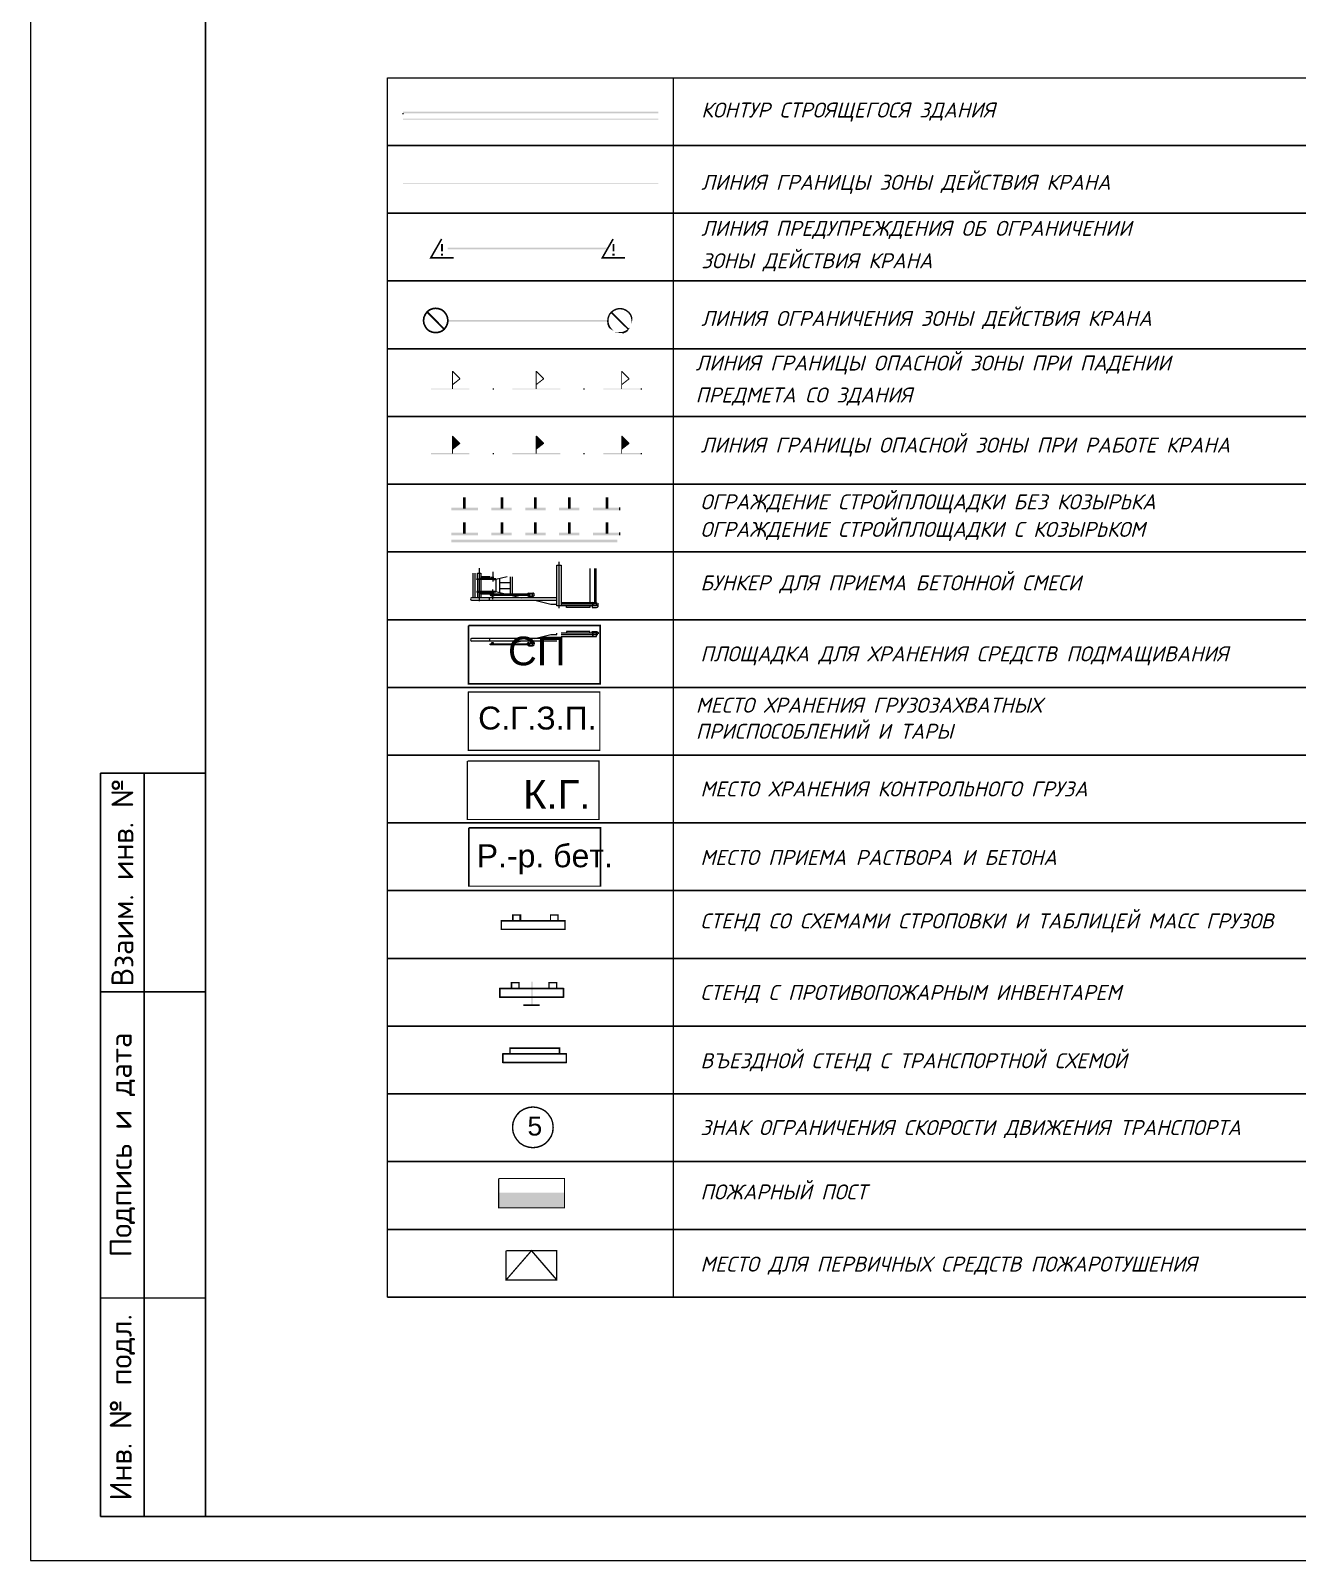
# Model space of a CAD drawing. Header units: millimetres. Extents: x -152693 to 518302, y -31658 to 793547.
# Drawn here: x 429997 to 445204, y 26052 to 44413 of the extents above; entities that cross this region are included whole.
import ezdxf

# ---------------------------------------------------------------- set-up
doc = ezdxf.new("R2010")
doc.units = ezdxf.units.MM
for name, color, linetype in [('PDF _0', 7, 'Continuous'), ('PDF _Размеры', 7, 'Continuous'), ('PDF _Текст', 7, 'Continuous'), ('Размерная', 5, 'Continuous')]:
    doc.layers.add(name, color=color, linetype=linetype)
doc.styles.add('PDF Arial', font='arial.ttf')
doc.styles.add('стиль1', font='isocpeur.ttf')
doc.styles.add('стиль4', font='isocpeui.ttf', dxfattribs={"height": 2.5})

msp = doc.modelspace()

# ---------------------------------------------------------------- linework, layer by layer
at = {"color": 0, "lineweight": 30, "ltscale": 1000}
for p, q in [((432096.90715, 26577.26969), (432096.90715, 87897.26969)), ((432096.90715, 35502.26969), (430836.90715, 35502.26969)), ((430836.90715, 26577.26969), (430836.90715, 35502.26969)), ((432096.90715, 35502.26969), (430836.90715, 35502.26969)), ((430836.90715, 26577.26969), (430836.90715, 35502.26969)), ((431361.90715, 26577.26969), (431361.90715, 35502.26969)), ((431361.90715, 26577.26969), (431361.90715, 35502.26969)), ((432096.90715, 32877.26969), (430836.90715, 32877.26969)), ((432096.90715, 32877.26969), (430836.90715, 32877.26969)), ((432096.90715, 26577.26969), (430836.90715, 26577.26969)), ((498351.90715, 26577.26969), (432096.90715, 26577.26969))]:
    msp.add_line(p, q, dxfattribs=at)
msp.add_line((430836.90715, 29202.26969), (432096.90715, 29202.26969))
at = {"color": 0, "linetype": 'ByBlock', "lineweight": 15, "ltscale": 20}
msp.add_lwpolyline([(429996.90715, 26052.26969), (518301.90715, 26052.26969), (518301.90715, 88422.26969), (429996.90715, 88422.26969)], close=True, dxfattribs=at)
at = {"layer": 'PDF _0', "lineweight": 0}
for points in [[(445841.82583, 29210.28658), (434281.54108, 29210.28658), (434281.54108, 30022.74256), (445841.82583, 30022.74256), (434281.54108, 30022.74256), (434281.54108, 30838.64116), (445841.82583, 30838.64116), (434281.54108, 30838.64116), (434281.54108, 31651.09714), (445841.82583, 31651.09714), (434281.54108, 31651.09714), (434281.54108, 32463.55313), (445841.82583, 32463.55313), (434281.54108, 32463.55313), (434281.54108, 33276.00912), (445841.82583, 33276.00912), (434281.54108, 33276.00912), (434281.54108, 34091.90771), (445841.82583, 34091.90771), (434281.54108, 34091.90771), (434281.54108, 34904.3637), (445841.82583, 34904.3637), (434281.54108, 34904.3637), (434281.54108, 35716.81968), (445841.82583, 35716.81968), (434281.54108, 35716.81968), (434281.54108, 36529.27567), (445841.82583, 36529.27567), (434281.54108, 36529.27567), (434281.54108, 37341.73165), (445841.82583, 37341.73165), (434281.54108, 37341.73165), (434281.54108, 38157.63025), (445841.82583, 38157.63025), (434281.54108, 38157.63025), (434281.54108, 38970.08624), (445841.82583, 38970.08624), (434281.54108, 38970.08624), (434281.54108, 39782.54222), (445841.82583, 39782.54222), (434281.54108, 39782.54222), (434281.54108, 40594.99821), (445841.82583, 40594.99821), (434281.54108, 40594.99821), (434281.54108, 41410.8968), (445841.82583, 41410.8968), (434281.54108, 41410.8968), (434281.54108, 42223.35279), (445841.82583, 42223.35279), (434281.54108, 42223.35279), (434281.54108, 43035.80878), (445841.82583, 43035.80878), (434281.54108, 43035.80878), (434281.54108, 43848.26476), (445841.82583, 43848.26476)], [(437710.38075, 43848.26476), (437710.38075, 43035.80878), (437710.38075, 42223.35279), (437710.38075, 41410.8968), (437710.38075, 40594.99821), (437710.38075, 39782.54222), (437710.38075, 38970.08624), (437710.38075, 38157.63025), (437710.38075, 37341.73165), (437710.38075, 36529.27567), (437710.38075, 35716.81968), (437710.38075, 34904.3637), (437710.38075, 34091.90771), (437710.38075, 33276.00912), (437710.38075, 32463.55313), (437710.38075, 31651.09714), (437710.38075, 30838.64116), (437710.38075, 30022.74256), (437710.38075, 29210.28658)], [(436340.22193, 37482.87867), (436340.22193, 38037.1389)], [(435310.88151, 37606.81263), (435310.88151, 37899.43449)], [(435334.97978, 37606.81263), (435334.97978, 37899.43449)], [(435582.8477, 37823.69707), (435352.19283, 37823.69707), (435352.19283, 37834.0249), (435555.30682, 37834.0249), (435555.30682, 37858.12317)], [(435362.52066, 37834.0249), (435362.52066, 37899.43449), (435400.38937, 37899.43449), (435400.38937, 37834.0249)], [(435362.52066, 37823.69707), (435362.52066, 37682.55006)], [(435383.17632, 37961.40147), (435383.17632, 37565.50131)], [(435513.9955, 37858.12317), (435400.38937, 37858.12317), (435400.38937, 37834.0249), (435400.38937, 37844.35273), (435531.20855, 37844.35273)], [(435400.38937, 37823.69707), (435400.38937, 37682.55006)], [(435531.20855, 37858.12317), (435531.20855, 37834.0249)], [(435544.97899, 37916.64754), (435544.97899, 37799.5988)], [(435717.1095, 37858.12317), (435582.8477, 37823.69707), (435582.8477, 37672.22223), (435555.30682, 37672.22223), (435555.30682, 37682.55006), (435582.8477, 37682.55006), (435889.24, 37606.81263)], [(435627.60164, 37834.0249), (435627.60164, 37672.22223)], [(435758.42082, 37637.79612), (435758.42082, 37858.12317)], [(435779.07648, 37858.12317), (435779.07648, 37634.35351)], [(436712.02382, 37957.95886), (436712.02382, 37548.28826)], [(436767.10558, 37957.95886), (436767.10558, 37548.28826), (436784.31863, 37548.28826), (436784.31863, 37957.95886)], [(436773.9908, 37548.28826), (436773.9908, 37957.95886)], [(435582.8477, 37682.55006), (435352.19283, 37682.55006), (435352.19283, 37672.22223), (435555.30682, 37672.22223), (435555.30682, 37648.12395)], [(435362.52066, 37672.22223), (435362.52066, 37606.81263)], [(435400.38937, 37672.22223), (435400.38937, 37606.81263)], [(435513.9955, 37648.12395), (435400.38937, 37648.12395), (435400.38937, 37672.22223), (435400.38937, 37658.45178), (435531.20855, 37658.45178)], [(435531.20855, 37648.12395), (435531.20855, 37672.22223)], [(435544.97899, 37589.59958), (435544.97899, 37706.64833)], [(435627.60164, 37789.27097), (435758.42082, 37789.27097)], [(435627.60164, 37716.97616), (435758.42082, 37716.97616)], [(435975.30526, 37661.8944), (436023.5018, 37661.8944)], [(435985.63309, 37651.56656), (436013.17397, 37651.56656)], [(436312.68105, 37606.81263), (435290.22584, 37606.81263)], [(436312.68105, 37572.38653), (435290.22584, 37572.38653)], [(435507.11028, 37572.38653), (435507.11028, 37606.81263)], [(435555.30682, 37637.79612), (435555.30682, 37624.02568), (435531.20855, 37624.02568), (435531.20855, 37637.79612)], [(435975.30526, 37624.02568), (436023.5018, 37624.02568)], [(435985.63309, 37630.9109), (436013.17397, 37630.9109)], [(436312.68105, 37524.18999), (436243.82884, 37524.18999), (436051.04268, 37572.38653)], [(436367.76281, 37548.28826), (436791.20385, 37548.28826), (436791.20385, 37510.41955), (436367.76281, 37510.41955)], [(436818.74473, 37527.6326), (436367.76281, 37527.6326)], [(436712.02382, 37510.41955), (436712.02382, 37489.76389), (436429.72979, 37489.76389), (436429.72979, 37510.41955)], [(436739.5647, 37510.41955), (436739.5647, 37489.76389), (436791.20385, 37489.76389), (436801.53168, 37493.2065), (436808.4169, 37500.09172), (436808.4169, 37517.30477), (436801.53168, 37510.41955), (436791.20385, 37510.41955)], [(436312.68105, 37117.962), (435290.22584, 37117.962)], [(435507.11028, 37117.962), (435507.11028, 37083.5359)], [(436051.04268, 37117.962), (436243.82884, 37166.15854), (436312.68105, 37166.15854), (436312.68105, 37179.92898)], [(436367.76281, 37142.06027), (436791.20385, 37142.06027), (436791.20385, 37179.92898), (436367.76281, 37179.92898)], [(436804.97429, 37159.27332), (436367.76281, 37159.27332)], [(436712.02382, 37179.92898), (436712.02382, 37200.58464), (436429.72979, 37200.58464), (436429.72979, 37179.92898)], [(436739.5647, 37179.92898), (436739.5647, 37200.58464), (436791.20385, 37200.58464), (436801.53168, 37197.14203), (436808.4169, 37190.25681), (436808.4169, 37173.04376), (436801.53168, 37179.92898), (436791.20385, 37179.92898)], [(436312.68105, 37083.5359), (435290.22584, 37083.5359)], [(435555.30682, 37052.55241), (435555.30682, 37066.32285), (435531.20855, 37066.32285), (435531.20855, 37052.55241)], [(435889.24, 37083.5359), (435768.74865, 37052.55241)], [(435779.07648, 37055.99502), (435779.07648, 37052.55241)], [(435975.30526, 37066.32285), (436023.5018, 37066.32285)], [(435975.30526, 37028.45413), (436023.5018, 37028.45413)], [(435985.63309, 37059.43763), (436013.17397, 37059.43763)], [(435985.63309, 37035.33936), (436013.17397, 37035.33936)], [(435875.46956, 33726.99104), (435875.46956, 33795.84324), (435785.9617, 33795.84324), (435785.9617, 33726.99104)], [(435861.69912, 32914.53505), (435861.69912, 32983.38726), (435768.74865, 32983.38726), (435768.74865, 32914.53505)], [(436254.15668, 32201.91476), (436254.15668, 32201.91476)], [(445841.82583, 29210.28658), (434281.54108, 29210.28658), (434281.54108, 29210.28658), (445841.82583, 29210.28658)]]:
    msp.add_lwpolyline(points, dxfattribs=at)
at = {"layer": 'PDF _0', "color": 30, "lineweight": 0, "true_color": 0xf26621}
msp.add_lwpolyline([(434467.44203, 43411.05328), (434467.44203, 43421.38111)], dxfattribs=at)
at = {"layer": 'PDF _0', "color": 85, "lineweight": 0, "true_color": 0x58b947}
for points in [[(434930.47309, 41911.79658, 19.58036, 19.58036, 0), (434801.37521, 41686.30561, 20.65566, 20.65566, 0), (435075.06271, 41686.30561, 20.06558, 20.06558, 0)], [(436989.15393, 41911.79658, 19.58036, 19.58036, 0), (436860.05605, 41686.30561, 20.65566, 20.65566, 0), (437133.74356, 41686.30561, 20.06558, 20.06558, 0)]]:
    msp.add_lwpolyline(points, format="xyseb", dxfattribs=at)
at = {"layer": 'PDF _0', "color": 6, "lineweight": 0}
for points in [[(434713.58865, 40932.374, 19.94387, 19.94387, 0), (434718.75257, 40896.22659, 19.94387, 19.94387, 0), (434734.24431, 40861.80049, 19.94387, 19.94387, 0), (434756.62128, 40829.0957, 19.94387, 19.94387, 0), (434785.88346, 40806.71873, 19.94387, 19.94387, 0), (434822.03087, 40792.94829, 19.94387, 19.94387, 0), (434859.89958, 40787.78437, 20.22878, 20.22878, 0), (434897.76829, 40792.94829, 20.22878, 20.22878, 0), (434933.9157, 40806.71873, 20.22878, 20.22878, 0), (434963.17788, 40829.0957, 20.22878, 20.22878, 0), (434985.55485, 40861.80049, 20.22878, 20.22878, 0), (435001.0466, 40896.22659, 20.22878, 20.22878, 0), (435006.21051, 40932.374, 19.94387, 19.94387, 0), (435001.0466, 40971.96402, 19.94387, 19.94387, 0), (434985.55485, 41006.39012, 19.94387, 19.94387, 0), (434963.17788, 41037.37361, 19.94387, 19.94387, 0), (434933.9157, 41061.47188, 19.94387, 19.94387, 0), (434897.76829, 41075.24232, 19.94387, 19.94387, 0), (434859.89958, 41080.40623, 20.22878, 20.22878, 0), (434822.03087, 41075.24232, 20.22878, 20.22878, 0), (434785.88346, 41061.47188, 20.22878, 20.22878, 0), (434756.62128, 41037.37361, 20.22878, 20.22878, 0), (434734.24431, 41006.39012, 20.22878, 20.22878, 0), (434718.75257, 40971.96402, 20.22878, 20.22878, 0)], [(436925.46565, 40928.93139, 18.53902, 18.53902, 0), (436930.62956, 40891.06268, 20.22878, 20.22878, 0), (436944.4, 40856.63658, 20.57083, 20.57083, 0), (436966.77697, 40825.65309, 0, 0, 0), (436999.48176, 40803.27612, 0, 0, 0), (437033.90787, 40787.78437, 0, 0, 0), (437070.05527, 40784.34176, 20.8702, 20.8702, 0), (437109.64529, 40787.78437, 19.94387, 19.94387, 0), (437144.07139, 40803.27612, 18.53902, 18.53902, 0), (437176.77618, 40825.65309, 0, 0, 0), (437199.15315, 40856.63658, 0, 0, 0), (437212.92359, 40891.06268, 0, 0, 0), (437218.08751, 40928.93139, 17.09475, 17.09475, 0), (437212.92359, 40966.8001, 17.09475, 17.09475, 0), (437199.15315, 41002.94751, 17.09475, 17.09475, 0), (437176.77618, 41032.20969, 17.09475, 17.09475, 0), (437144.07139, 41056.30796, 17.09475, 17.09475, 0), (437109.64529, 41071.79971, 17.09475, 17.09475, 0), (437070.05527, 41076.96362, 16.80983, 16.80983, 0), (437033.90787, 41071.79971, 16.80983, 16.80983, 0), (436999.48176, 41056.30796, 16.80983, 16.80983, 0), (436966.77697, 41032.20969, 16.80983, 16.80983, 0), (436944.4, 41002.94751, 16.80983, 16.80983, 0), (436930.62956, 40966.8001, 16.80983, 16.80983, 0)]]:
    msp.add_lwpolyline(points, format="xyseb", close=True, dxfattribs=at)
at = {"layer": 'PDF _0', "color": 240, "lineweight": 0, "true_color": 0xec1f24}
for points in [[(435548.4216, 40116.4754), (435548.4216, 40106.14757)], [(436639.72901, 40116.4754), (436639.72901, 40106.14757)], [(437328.25103, 40116.4754), (437328.25103, 40106.14757)], [(435548.4216, 39341.88813), (435548.4216, 39328.11769)], [(436639.72901, 39341.88813), (436639.72901, 39328.11769)], [(437328.25103, 39341.88813), (437328.25103, 39328.11769)]]:
    msp.add_lwpolyline(points, dxfattribs=at)
at = {"layer": 'PDF _0', "color": 5, "lineweight": 0}
for points in [[(437066.61266, 38687.79221), (437066.61266, 38656.80872)], [(437066.61266, 38388.28513), (437066.61266, 38357.30164)]]:
    msp.add_lwpolyline(points, dxfattribs=at)
at = {"layer": 'PDF _0', "lineweight": 0}
for points in [[(435582.8477, 37823.69707), (435582.8477, 37834.0249), (435555.30682, 37834.0249), (435555.30682, 37823.69707)], [(436367.76281, 37995.82758), (436367.76281, 37510.41955), (436312.68105, 37510.41955), (436312.68105, 37995.82758)], [(435985.63309, 37637.79612), (435985.63309, 37648.12395), (435513.9955, 37648.12395), (435513.9955, 37637.79612)], [(435985.63309, 37052.55241), (435985.63309, 37042.22458), (435513.9955, 37042.22458), (435513.9955, 37052.55241)], [(436412.51674, 33627.15535), (436412.51674, 33726.99104), (435644.81469, 33726.99104), (435644.81469, 33627.15535)], [(436395.30369, 32811.25675), (436395.30369, 32914.53505), (435627.60164, 32914.53505), (435627.60164, 32811.25675)], [(436429.72979, 32029.78426), (436429.72979, 32133.06256), (435665.47035, 32133.06256), (435665.47035, 32029.78426)]]:
    msp.add_lwpolyline(points, close=True, dxfattribs=at)
at = {"layer": 'PDF _0', "lineweight": 0, "const_width": 17.21305}
for points in [[(435254.07844, 37272.87945), (435254.07844, 36572.3083), (436834.23648, 36572.3083), (436834.23648, 37274.60076), (435255.79974, 37274.60076)], [(435705.06036, 29771.43202), (435705.06036, 29418.56449), (436310.95974, 29418.56449), (436310.95974, 29769.71072), (435706.78167, 29769.71072)]]:
    msp.add_lwpolyline(points, dxfattribs=at)
at = {"layer": 'PDF _0', "lineweight": 0}
for points in [[(435250.63583, 36477.63652, 17.21305, 17.21305, 0), (435250.63583, 35775.34405, 13.77044, 13.77044, 0), (436829.07256, 35775.34405, 13.77044, 13.77044, 0), (436829.07256, 36475.91521, 17.21305, 17.21305, 0), (435248.91452, 36475.91521, 0, 0, 0)], [(435240.308, 35647.96748, 17.21305, 17.21305, 0), (435240.308, 34945.67502, 13.77044, 13.77044, 0), (436820.46604, 34945.67502, 17.21305, 17.21305, 0), (436820.46604, 35646.24618, 17.21305, 17.21305, 0), (435242.0293, 35646.24618, 0, 0, 0)], [(435257.52105, 34845.83933, 17.21305, 17.21305, 0), (435257.52105, 34143.54686, 13.77044, 13.77044, 0), (436837.67909, 34143.54686, 17.21305, 17.21305, 0), (436837.67909, 34844.11802, 17.21305, 17.21305, 0), (435259.24235, 34844.11802, 0, 0, 0)], [(435646.53599, 33627.15535, 17.21305, 17.21305, 0), (435646.53599, 33728.71234, 17.21305, 17.21305, 0), (436410.79544, 33728.71234, 17.21305, 17.21305, 0), (436410.79544, 33625.43404, 17.21305, 17.21305, 0), (435646.53599, 33625.43404, 17.21305, 17.21305, 0), (435646.53599, 33728.71234, 17.21305, 17.21305, 0), (435784.2404, 33728.71234, 17.21305, 17.21305, 0), (435784.2404, 33797.56455, 17.21305, 17.21305, 0), (435877.19087, 33797.56455, 17.21305, 17.21305, 0), (435877.19087, 33728.71234, 17.21305, 17.21305, 0), (436236.94362, 33728.71234, 13.77044, 13.77044, 0), (436236.94362, 33797.56455, 17.21305, 17.21305, 0), (436328.17279, 33797.56455, 17.21305, 17.21305, 0), (436328.17279, 33728.71234, 17.21305, 17.21305, 0), (436412.51674, 33728.71234, 0, 0, 0)], [(435629.32294, 32811.25675, 17.21305, 17.21305, 0), (435629.32294, 32914.53505, 13.77044, 13.77044, 0), (436393.58238, 32914.53505, 17.21305, 17.21305, 0), (436393.58238, 32812.97806, 17.21305, 17.21305, 0), (435629.32294, 32812.97806, 17.21305, 17.21305, 0), (435629.32294, 32914.53505, 13.77044, 13.77044, 0), (435767.02734, 32914.53505, 17.21305, 17.21305, 0), (435767.02734, 32985.10856, 17.21305, 17.21305, 0), (435859.97782, 32985.10856, 17.21305, 17.21305, 0), (435859.97782, 32914.53505, 13.77044, 13.77044, 0), (436219.73057, 32914.53505, 13.77044, 13.77044, 0), (436219.73057, 32985.10856, 17.21305, 17.21305, 0), (436310.95974, 32985.10856, 17.21305, 17.21305, 0), (436310.95974, 32914.53505, 13.77044, 13.77044, 0), (436395.30369, 32914.53505, 0, 0, 0)], [(435663.74904, 32029.78426, 17.21305, 17.21305, 0), (435663.74904, 32131.34125, 17.21305, 17.21305, 0), (436428.00849, 32131.34125, 17.21305, 17.21305, 0), (436428.00849, 32029.78426, 13.77044, 13.77044, 0), (435663.74904, 32029.78426, 17.21305, 17.21305, 0), (435663.74904, 32131.34125, 17.21305, 17.21305, 0), (435751.5356, 32131.34125, 13.77044, 13.77044, 0), (435751.5356, 32200.19346, 17.21305, 17.21305, 0), (435896.12522, 32200.19346, 17.21305, 17.21305, 0), (436254.15668, 32200.19346, 17.21305, 17.21305, 0), (436345.38584, 32200.19346, 17.21305, 17.21305, 0), (436345.38584, 32131.34125, 17.21305, 17.21305, 0), (436429.72979, 32131.34125, 0, 0, 0)], [(435615.5525, 30635.52716, 17.21305, 17.21305, 0), (435615.5525, 30284.38093, 13.77044, 13.77044, 0), (436405.63152, 30284.38093, 13.77044, 13.77044, 0), (436405.63152, 30635.52716, 13.77044, 13.77044, 0), (435617.2738, 30635.52716, 0, 0, 0)], [(435705.06036, 29418.56449, 15.76935, 15.76935, 0), (436009.73136, 29769.71072, 17.17107, 17.17107, 0), (436312.68105, 29418.56449, 0, 0, 0)]]:
    msp.add_lwpolyline(points, format="xyseb", dxfattribs=at)
at = {"layer": 'PDF _0', "color": 1, "lineweight": 0}
msp.add_lwpolyline([(436026.94441, 31494.45838, 17.50713, 17.50713, 0), (435973.58395, 31487.57316, 17.50713, 17.50713, 0), (435920.22349, 31468.63881, 17.50713, 17.50713, 0), (435873.74826, 31441.09793, 17.50713, 17.50713, 0), (435835.87955, 31401.50791, 17.50713, 17.50713, 0), (435806.61736, 31355.03267, 17.50713, 17.50713, 0), (435787.68301, 31305.11483, 17.50713, 17.50713, 0), (435782.51909, 31248.31176, 17.08013, 17.08013, 0), (435787.68301, 31194.9513, 17.08013, 17.08013, 0), (435806.61736, 31145.03346, 17.08013, 17.08013, 0), (435835.87955, 31098.55822, 17.08013, 17.08013, 0), (435873.74826, 31058.9682, 17.08013, 17.08013, 0), (435920.22349, 31029.70602, 17.08013, 17.08013, 0), (435973.58395, 31012.49297, 17.08013, 17.08013, 0), (436026.94441, 31005.60775, 17.50713, 17.50713, 0), (436080.30486, 31012.49297, 17.50713, 17.50713, 0), (436133.66532, 31029.70602, 17.50713, 17.50713, 0), (436180.14056, 31058.9682, 17.50713, 17.50713, 0), (436216.28796, 31098.55822, 17.50713, 17.50713, 0), (436247.27145, 31145.03346, 17.50713, 17.50713, 0), (436264.48451, 31194.9513, 17.50713, 17.50713, 0), (436269.64842, 31248.31176, 16.91823, 16.91823, 0), (436264.48451, 31305.11483, 16.91823, 16.91823, 0), (436247.27145, 31355.03267, 16.91823, 16.91823, 0), (436216.28796, 31401.50791, 16.91823, 16.91823, 0), (436180.14056, 31441.09793, 16.91823, 16.91823, 0), (436133.66532, 31468.63881, 16.91823, 16.91823, 0), (436080.30486, 31487.57316, 16.91823, 16.91823, 0)], format="xyseb", close=True, dxfattribs=at)
at = {"layer": 'PDF _0', "lineweight": 0}
for centre, radius, start, end in [((435977.02657, 37642.96004), 18.93435, 90.000025626, 161.136517839), ((435987.35443, 37642.95996), 12.04922, 90.0001777, 144.733724224), ((436014.89529, 37642.96002), 12.04912, 269.999929305, 90.000070834), ((436025.22312, 37642.96002), 18.93434, 269.999948309, 90.000051682), ((435291.94716, 37591.32088), 15.49175, 90.000022321, 269.999977634), ((435977.02657, 37642.96003), 18.93435, 198.86348213, 269.999974416), ((435987.35443, 37642.96012), 12.04922, 215.266276049, 269.999821905), ((436734.40075, 37529.35393), 18.93439, 270.659338911, 89.340661108), ((435291.94716, 37102.47025), 15.49175, 90.000022363, 269.999977567), ((436734.40075, 37160.99465), 18.93439, 270.659338892, 89.340661066), ((435977.02657, 37050.83111), 18.93435, 90.000025667, 161.136517822), ((435977.02657, 37050.8311), 18.93435, 198.863482141, 269.999974387), ((435987.35443, 37050.83102), 12.04922, 90.000178038, 144.733724026), ((435987.35443, 37050.83118), 12.04922, 215.266275933, 269.999822012), ((436014.89529, 37050.83109), 12.04912, 269.999929352, 90.000070832), ((436025.22312, 37050.83108), 18.93434, 269.999948323, 90.000051643)]:
    msp.add_arc(centre, radius, start, end, dxfattribs=at)
at = {"layer": 'PDF _0', "lineweight": 20}
for points in [[(437531.36503, 43422.20827), (437531.36503, 43439.42132), (434467.44203, 43422.20827)], [(437531.36503, 43439.42132), (434467.44203, 43422.20827), (434467.44203, 43439.42132)], [(437531.36503, 43343.02824), (437531.36503, 43356.79868), (434467.44203, 43343.02824)], [(437531.36503, 43356.79868), (434467.44203, 43343.02824), (434467.44203, 43356.79868)], [(437531.36503, 42577.94163), (437531.36503, 42584.82685), (434467.44203, 42577.94163)], [(437531.36503, 42584.82685), (434467.44203, 42577.94163), (434467.44203, 42584.82685)], [(436023.5018, 32997.1577), (436006.28875, 32997.1577), (436023.5018, 32714.86367)], [(436006.28875, 32997.1577), (436023.5018, 32714.86367), (436006.28875, 32714.86367)], [(435913.33827, 32725.1915), (435913.33827, 32707.97845), (436109.56705, 32725.1915)], [(435913.33827, 32707.97845), (436109.56705, 32725.1915), (436109.56705, 32707.97845)], [(435617.2738, 30466.83927), (435617.2738, 30453.06882), (436405.63152, 30466.83927)], [(435617.2738, 30453.06882), (436405.63152, 30466.83927), (436405.63152, 30453.06882)], [(436405.63152, 30459.95405), (435617.2738, 30459.95405), (436405.63152, 30284.38093)], [(435617.2738, 30459.95405), (436405.63152, 30284.38093), (435617.2738, 30284.38093)]]:
    msp.add_solid(points, dxfattribs=at)
at = {"layer": 'PDF _0', "color": 85, "lineweight": 20, "true_color": 0x58b947}
for points in [[(434921.86656, 41734.50216), (434921.86656, 41713.84649), (434949.40744, 41734.50216)], [(434921.86656, 41713.84649), (434949.40744, 41734.50216), (434949.40744, 41713.84649)], [(434945.96483, 41851.5509), (434925.30917, 41851.5509), (434945.96483, 41762.04304)], [(434925.30917, 41851.5509), (434945.96483, 41762.04304), (434925.30917, 41762.04304)], [(436925.46565, 41789.58392), (436925.46565, 41806.79697), (435004.48921, 41789.58392)], [(436925.46565, 41806.79697), (435004.48921, 41789.58392), (435004.48921, 41806.79697)], [(436980.54741, 41734.50216), (436980.54741, 41713.84649), (437008.08829, 41734.50216)], [(436980.54741, 41713.84649), (437008.08829, 41734.50216), (437008.08829, 41713.84649)], [(437004.64568, 41851.5509), (436983.99002, 41851.5509), (437004.64568, 41762.04304)], [(436983.99002, 41851.5509), (437004.64568, 41762.04304), (436983.99002, 41762.04304)]]:
    msp.add_solid(points, dxfattribs=at)
at = {"layer": 'PDF _0', "color": 6, "lineweight": 20}
for points in [[(434763.5065, 41045.98013), (434749.73606, 41028.76708), (434970.0631, 40835.98092)], [(434749.73606, 41028.76708), (434970.0631, 40835.98092), (434956.29266, 40822.21048)], [(436973.66219, 41039.09491), (436959.89175, 41025.32447), (437183.6614, 40832.53831)], [(436959.89175, 41025.32447), (437183.6614, 40832.53831), (437169.89096, 40818.76787)], [(436925.46565, 40918.60356), (436925.46565, 40939.25922), (435004.48921, 40918.60356)], [(436925.46565, 40939.25922), (435004.48921, 40918.60356), (435004.48921, 40939.25922)]]:
    msp.add_solid(points, dxfattribs=at)
at = {"layer": 'PDF _0', "color": 240, "lineweight": 20, "true_color": 0xec1f24}
for points in [[(435066.45619, 40329.91723), (435056.12836, 40319.5894), (435155.96405, 40240.40937)], [(435056.12836, 40113.03279), (435066.45619, 40113.03279), (435056.12836, 40326.47462)], [(435066.45619, 40113.03279), (435056.12836, 40326.47462), (435066.45619, 40326.47462)], [(435056.12836, 40319.5894), (435155.96405, 40240.40937), (435145.63622, 40230.08154)], [(435149.07883, 40240.40937), (435066.45619, 40157.78672), (435056.12836, 40168.11456)], [(435155.96405, 40230.08154), (435149.07883, 40240.40937), (435066.45619, 40157.78672)], [(436071.69834, 40329.91723), (436061.37051, 40319.5894), (436161.2062, 40240.40937)], [(436061.37051, 40113.03279), (436071.69834, 40113.03279), (436061.37051, 40326.47462)], [(436071.69834, 40113.03279), (436061.37051, 40326.47462), (436071.69834, 40326.47462)], [(436061.37051, 40319.5894), (436161.2062, 40240.40937), (436150.87837, 40230.08154)], [(436154.32098, 40240.40937), (436068.25573, 40157.78672), (436061.37051, 40168.11456)], [(436161.2062, 40230.08154), (436154.32098, 40240.40937), (436068.25573, 40157.78672)], [(437097.59615, 40329.91723), (437087.26832, 40319.5894), (437187.10401, 40240.40937)], [(437087.26832, 40113.03279), (437097.59615, 40113.03279), (437087.26832, 40326.47462)], [(437097.59615, 40113.03279), (437087.26832, 40326.47462), (437097.59615, 40326.47462)], [(437087.26832, 40319.5894), (437187.10401, 40240.40937), (437176.77618, 40230.08154)], [(437180.21879, 40240.40937), (437094.15354, 40157.78672), (437087.26832, 40168.11456)], [(437187.10401, 40230.08154), (437180.21879, 40240.40937), (437094.15354, 40157.78672)], [(434804.81782, 40116.4754), (434804.81782, 40106.14757), (435262.68496, 40116.4754)], [(434804.81782, 40106.14757), (435262.68496, 40116.4754), (435262.68496, 40106.14757)], [(435779.07648, 40116.4754), (435779.07648, 40106.14757), (436353.99237, 40116.4754)], [(435779.07648, 40106.14757), (436353.99237, 40116.4754), (436353.99237, 40106.14757)], [(436870.38388, 40116.4754), (436870.38388, 40106.14757), (437328.25103, 40116.4754)], [(436870.38388, 40106.14757), (437328.25103, 40116.4754), (437328.25103, 40106.14757)], [(435066.45619, 39551.88735), (435056.12836, 39545.00213), (435155.96405, 39462.37948)], [(435056.12836, 39335.00291), (435066.45619, 39335.00291), (435056.12836, 39548.44474)], [(435066.45619, 39335.00291), (435056.12836, 39548.44474), (435066.45619, 39548.44474)], [(435056.12836, 39545.00213), (435155.96405, 39462.37948), (435145.63622, 39455.49426)], [(435059.57097, 39548.44474), (435152.52144, 39458.93687), (435059.57097, 39458.93687)], [(436071.69834, 39551.88735), (436061.37051, 39545.00213), (436161.2062, 39462.37948)], [(436061.37051, 39335.00291), (436071.69834, 39335.00291), (436061.37051, 39548.44474)], [(436071.69834, 39335.00291), (436061.37051, 39548.44474), (436071.69834, 39548.44474)], [(436061.37051, 39545.00213), (436161.2062, 39462.37948), (436150.87837, 39455.49426)], [(436064.81312, 39548.44474), (436157.76359, 39458.93687), (436064.81312, 39458.93687)], [(437097.59615, 39551.88735), (437087.26832, 39545.00213), (437187.10401, 39462.37948)], [(437087.26832, 39335.00291), (437097.59615, 39335.00291), (437087.26832, 39548.44474)], [(437097.59615, 39335.00291), (437087.26832, 39548.44474), (437097.59615, 39548.44474)], [(437087.26832, 39545.00213), (437187.10401, 39462.37948), (437176.77618, 39455.49426)], [(437090.71093, 39548.44474), (437183.6614, 39458.93687), (437090.71093, 39458.93687)], [(434804.81782, 39341.88813), (434804.81782, 39328.11769), (435262.68496, 39341.88813)], [(434804.81782, 39328.11769), (435262.68496, 39341.88813), (435262.68496, 39328.11769)], [(435149.07883, 39462.37948), (435066.45619, 39383.19945), (435056.12836, 39393.52728)], [(435059.57097, 39458.93687), (435152.52144, 39458.93687), (435059.57097, 39386.64206)], [(435155.96405, 39455.49426), (435149.07883, 39462.37948), (435066.45619, 39383.19945)], [(435779.07648, 39341.88813), (435779.07648, 39328.11769), (436353.99237, 39341.88813)], [(435779.07648, 39328.11769), (436353.99237, 39341.88813), (436353.99237, 39328.11769)], [(436154.32098, 39462.37948), (436068.25573, 39383.19945), (436061.37051, 39393.52728)], [(436064.81312, 39458.93687), (436157.76359, 39458.93687), (436064.81312, 39386.64206)], [(436161.2062, 39455.49426), (436154.32098, 39462.37948), (436068.25573, 39383.19945)], [(436870.38388, 39341.88813), (436870.38388, 39328.11769), (437328.25103, 39341.88813)], [(436870.38388, 39328.11769), (437328.25103, 39341.88813), (437328.25103, 39328.11769)], [(437180.21879, 39462.37948), (437094.15354, 39383.19945), (437087.26832, 39393.52728)], [(437090.71093, 39458.93687), (437183.6614, 39458.93687), (437090.71093, 39386.64206)], [(437187.10401, 39455.49426), (437180.21879, 39462.37948), (437094.15354, 39383.19945)]]:
    msp.add_solid(points, dxfattribs=at)
at = {"layer": 'PDF _0', "color": 5, "lineweight": 20}
for points in [[(435186.94754, 38674.02177), (435217.93103, 38674.02177), (435186.94754, 38811.72617)], [(435217.93103, 38674.02177), (435186.94754, 38811.72617), (435217.93103, 38811.72617)], [(435641.37208, 38674.02177), (435672.35557, 38674.02177), (435641.37208, 38811.72617)], [(435672.35557, 38674.02177), (435641.37208, 38811.72617), (435672.35557, 38811.72617)], [(436040.71485, 38674.02177), (436071.69834, 38674.02177), (436040.71485, 38811.72617)], [(436071.69834, 38674.02177), (436040.71485, 38811.72617), (436071.69834, 38811.72617)], [(436446.94284, 38674.02177), (436481.36894, 38674.02177), (436446.94284, 38811.72617)], [(436481.36894, 38674.02177), (436446.94284, 38811.72617), (436481.36894, 38811.72617)], [(436901.36738, 38674.02177), (436932.35087, 38674.02177), (436901.36738, 38811.72617)], [(436932.35087, 38674.02177), (436901.36738, 38811.72617), (436932.35087, 38811.72617)], [(435045.80053, 38687.79221), (435045.80053, 38656.80872), (435365.96327, 38687.79221)], [(435045.80053, 38656.80872), (435365.96327, 38687.79221), (435365.96327, 38656.80872)], [(435527.76594, 38687.79221), (435527.76594, 38656.80872), (435772.19126, 38687.79221)], [(435527.76594, 38656.80872), (435772.19126, 38687.79221), (435772.19126, 38656.80872)], [(435933.99393, 38687.79221), (435933.99393, 38656.80872), (436178.41925, 38687.79221)], [(435933.99393, 38656.80872), (436178.41925, 38687.79221), (436178.41925, 38656.80872)], [(436340.22193, 38687.79221), (436340.22193, 38656.80872), (436584.64725, 38687.79221)], [(436340.22193, 38656.80872), (436584.64725, 38687.79221), (436584.64725, 38656.80872)], [(436746.44992, 38687.79221), (436746.44992, 38656.80872), (437066.61266, 38687.79221)], [(436746.44992, 38656.80872), (437066.61266, 38687.79221), (437066.61266, 38656.80872)], [(435045.80053, 38388.28513), (435045.80053, 38357.30164), (435365.96327, 38388.28513)], [(435045.80053, 38357.30164), (435365.96327, 38388.28513), (435365.96327, 38357.30164)], [(435186.94754, 38374.51469), (435217.93103, 38374.51469), (435186.94754, 38512.21909)], [(435217.93103, 38374.51469), (435186.94754, 38512.21909), (435217.93103, 38512.21909)], [(435527.76594, 38388.28513), (435527.76594, 38357.30164), (435772.19126, 38388.28513)], [(435527.76594, 38357.30164), (435772.19126, 38388.28513), (435772.19126, 38357.30164)], [(435641.37208, 38374.51469), (435672.35557, 38374.51469), (435641.37208, 38512.21909)], [(435672.35557, 38374.51469), (435641.37208, 38512.21909), (435672.35557, 38512.21909)], [(435933.99393, 38388.28513), (435933.99393, 38357.30164), (436178.41925, 38388.28513)], [(435933.99393, 38357.30164), (436178.41925, 38388.28513), (436178.41925, 38357.30164)], [(436040.71485, 38374.51469), (436071.69834, 38374.51469), (436040.71485, 38512.21909)], [(436071.69834, 38374.51469), (436040.71485, 38512.21909), (436071.69834, 38512.21909)], [(436340.22193, 38388.28513), (436340.22193, 38357.30164), (436584.64725, 38388.28513)], [(436340.22193, 38357.30164), (436584.64725, 38388.28513), (436584.64725, 38357.30164)], [(436446.94284, 38374.51469), (436481.36894, 38374.51469), (436446.94284, 38512.21909)], [(436481.36894, 38374.51469), (436446.94284, 38512.21909), (436481.36894, 38512.21909)], [(436746.44992, 38388.28513), (436746.44992, 38357.30164), (437066.61266, 38388.28513)], [(436746.44992, 38357.30164), (437066.61266, 38388.28513), (437066.61266, 38357.30164)], [(436901.36738, 38374.51469), (436932.35087, 38374.51469), (436901.36738, 38512.21909)], [(436932.35087, 38374.51469), (436901.36738, 38512.21909), (436932.35087, 38512.21909)], [(435045.80053, 38302.21988), (435045.80053, 38271.23638), (437039.07178, 38302.21988)], [(435045.80053, 38271.23638), (437039.07178, 38302.21988), (437039.07178, 38271.23638)]]:
    msp.add_solid(points, dxfattribs=at)
at = {"layer": 'PDF _Размеры', "lineweight": 0}
msp.add_lwpolyline([(435255.79974, 37272.87945), (436832.51517, 37272.87945), (436832.51517, 36574.0296), (435255.79974, 36574.0296)], close=True, dxfattribs=at)

# ---------------------------------------------------------------- texts
at = {"layer": 'PDF _Текст', "lineweight": 20, "attachment_point": 7}
for s, insert, char_height, style in [('КОНТУР СТРОЯЩЕГОСЯ ЗДАНИЯ', (438047.75654, 43320.56708), 180, 'стиль4'), ('ЛИНИЯ ГРАНИЦЫ ЗОНЫ ДЕЙСТВИЯ КРАНА', (438047.75654, 42453.02933), 180, 'стиль4'), ('ЛИНИЯ ПРЕДУПРЕЖДЕНИЯ ОБ ОГРАНИЧЕНИИ', (438047.75654, 41912.53954), 180, 'стиль4'), ('ЗОНЫ ДЕЙСТВИЯ КРАНА', (438047.75654, 41523.5246), 180, 'стиль4'), ('ЛИНИЯ ОГРАНИЧЕНИЯ ЗОНЫ ДЕЙСТВИЯ КРАНА', (438047.75654, 40831.55997), 180, 'стиль4'), ('ЛИНИЯ ГРАНИЦЫ ОПАСНОЙ ЗОНЫ ПРИ ПАДЕНИИ', (437978.90434, 40284.18496), 180, 'стиль4'), ('ПРЕДМЕТА СО ЗДАНИЯ', (437978.90434, 39912.38307), 180, 'стиль4'), ('ЛИНИЯ ГРАНИЦЫ ОПАСНОЙ ЗОНЫ ПРИ РАБОТЕ КРАНА', (438040.87132, 39299.59847), 180, 'стиль4'), ('ОГРАЖДЕНИЕ СТРОЙПЛОЩАДКИ БЕЗ КОЗЫРЬКА', (438037.42871, 38617.96167), 180, 'стиль4'), ('ОГРАЖДЕНИЕ СТРОЙПЛОЩАДКИ С КОЗЫРЬКОМ', (438037.42871, 38287.4711), 180, 'стиль4'), ('БУНКЕР ДЛЯ ПРИЕМА БЕТОННОЙ СМЕСИ', (438037.42871, 37657.47345), 180, 'стиль4'), ('СП', (435727.43733, 36790.529), 343.832561, 'PDF Arial'), ('ПЛОЩАДКА ДЛЯ ХРАНЕНИЯ СРЕДСТВ ПОДМАЩИВАНИЯ', (438037.42871, 36793.37831), 180, 'стиль4'), ('МЕСТО ХРАНЕНИЯ ГРУЗОЗАХВАТНЫХ', (437982.34695, 36226.13346), 180, 'стиль4'), ('С.Г.З.П.', (435369.40588, 36020.83836), 275.051756, 'PDF Arial'), ('ПРИСПОСОБЛЕНИЙ И ТАРЫ', (437982.34695, 35912.85594), 180, 'стиль4'), ('К.Г.', (435909.89566, 35073.37013), 343.832561, 'PDF Arial'), ('МЕСТО ХРАНЕНИЯ КОНТРОЛЬНОГО ГРУЗА', (438037.42871, 35220.89131), 180, 'стиль4'), ('Р.-р. бет.', (435352.19283, 34288.58132), 275.051756, 'PDF Arial'), ('МЕСТО ПРИЕМА РАСТВОРА И БЕТОНА', (438037.42871, 34398.10749), 180, 'стиль4'), ('СТЕНД СО СХЕМАМИ СТРОПОВКИ И ТАБЛИЦЕЙ МАСС ГРУЗОВ', (438037.42871, 33588.3083), 180, 'стиль4'), ('СТЕНД С ПРОТИВОПОЖАРНЫМ ИНВЕНТАРЕМ', (438037.42871, 32741.42621), 180, 'стиль4'), ('ВЪЕЗДНОЙ СТЕНД С ТРАНСПОРТНОЙ СХЕМОЙ', (438037.42871, 31922.08501), 180, 'стиль4'), ('5', (435961.53482, 31148.03566), 227.70042, 'PDF Arial'), ('ЗНАК ОГРАНИЧЕНИЯ СКОРОСТИ ДВИЖЕНИЯ ТРАНСПОРТА', (438037.42871, 31119.95685), 180, 'стиль4'), ('ПОЖАРНЫЙ ПОСТ', (438037.42871, 30384.0241), 180, 'стиль4'), ('МЕСТО ДЛЯ ПЕРВИЧНЫХ СРЕДСТВ ПОЖАРОТУШЕНИЯ', (438037.42871, 29481.27444), 180, 'стиль4')]:
    msp.add_mtext(s, dxfattribs=dict(at, insert=insert, char_height=char_height, style=style))
at = {"layer": 'Размерная', "color": 0, "lineweight": 0, "ltscale": 100, "char_height": 262.5, "attachment_point": 5, "rotation": 90, "style": 'стиль1'}
for s, insert, width in [('{\\fISOCPEUR|b0|i0|c204|p34;Взаим. инв. №}', (431099.40715, 34189.76969), 2625), ('{\\fISOCPEUR|b0|i0|c204|p34;Взаим. инв. №}', (431099.40715, 34189.76969), 2625), ('{\\fISOCPEUR|b0|i0|c204|p34;Подпись и дата}', (431099.40715, 31039.76969), 3675), ('{\\fISOCPEUR|b0|i0|c204|p34;Подпись и дата}', (431099.40715, 31039.76969), 3675), ('{\\fISOCPEUR|b0|i0|c204|p34;Инв. № подл.}', (431099.40715, 27889.76969), 2625)]:
    msp.add_mtext(s, dxfattribs=dict(at, insert=insert, width=width))

doc.saveas('drawing.dxf')
